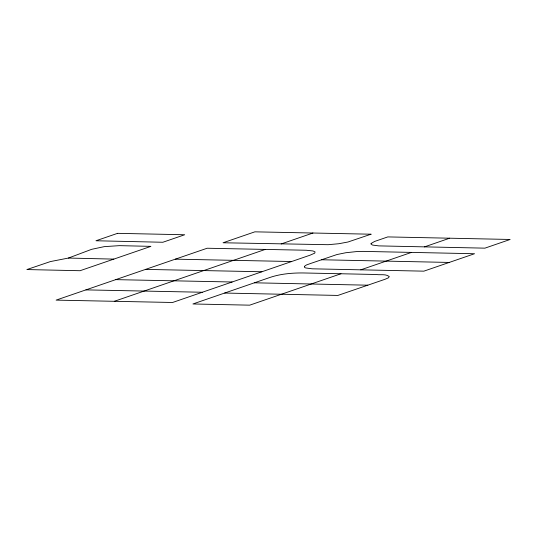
<?xml version="1.0" encoding="UTF-8"?>
<svg xmlns="http://www.w3.org/2000/svg" width="537" height="537" viewBox="0 0 537 537"><rect width="100%" height="100%" fill="white"/><g stroke="black" fill="none" stroke-linecap="round" stroke-linejoin="round"><path stroke-width="0.81" d="M68.421 258.055L91.646 249.322L104.285 246.637L119.415 245.651L150.924 246.362L80.06 270.715L26.85 269.561L50.411 261.573L68.421 258.055L113.831 259.109M265.278 249.41L114.314 301.311M281.16 243.952L312.943 233.024M202.328 292.249L310.017 255.203L314.709 253.162L315.071 251.934L313.017 250.967L306.305 250.249L207.154 248.235L56.09 300.123L172.565 302.485L202.328 292.249L85.9 289.879M340.968 273.756L249.705 305.164L192.904 303.969L269.816 277.495C280.462 273.883 291.833 272.883 303.022 272.957L376.168 274.501C380.324 275.226 385.794 273.662 389.285 276.595L388.325 277.877L385.116 279.253L337.88 295.431L224.641 293.048M424.472 246.886L449.664 238.206M360.783 269.829L411.476 252.403M175.337 259.156L291.631 261.519M145.547 269.393L261.855 271.762M115.737 279.636L232.091 281.999M321.428 259.754L449.227 262.439M254.39 282.804L367.845 285.187M371.127 243.449L370.98 244.067L372.544 245.073L378.827 245.886L484.911 248.154L510.15 239.468L387.795 236.911L374.672 241.422L371.127 243.449M304.432 266.359L304.633 267.513L305.868 267.976L312.158 268.809L423.868 271.158L474.56 253.726L362.978 251.383L356.273 251.611L345.815 252.732L336.968 254.545L310.091 263.654L306.318 265.023L304.432 266.359M371.027 234.206L347.963 242.012L338.713 243.738L328.134 244.697L223.036 242.771L254.867 231.836L371.027 234.206M117.556 233.34L95.948 240.764L162.845 242.261L184.715 234.75L117.556 233.34"/></g></svg>
